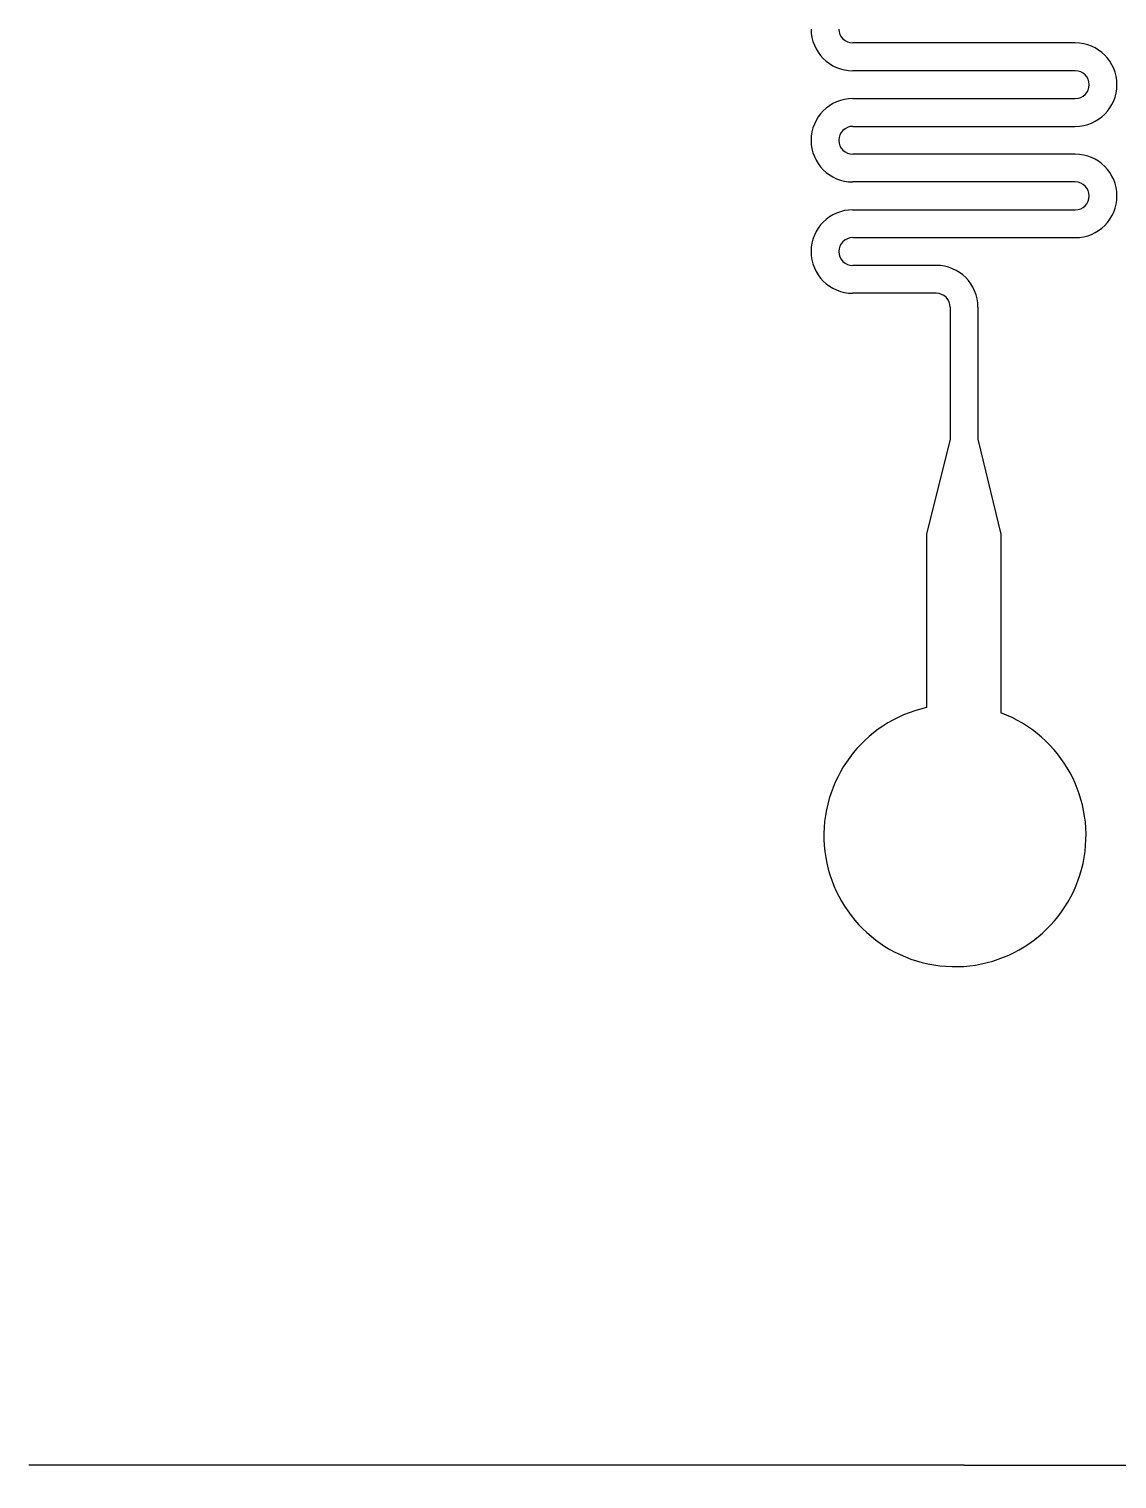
# Model space of a CAD drawing. Extents: x 1225654 to 1325654, y 924838 to 1022543.
# Drawn here: x 1245467 to 1249379, y 980622 to 985835 of the extents above; entities that cross this region are included whole.
import ezdxf

# ---------------------------------------------------------------- set-up
doc = ezdxf.new("R2010")
doc.units = 13

msp = doc.modelspace()

# ---------------------------------------------------------------- linework, layer by layer
for p, q in [((1248279.3, 985835.2), (1248279.3, 985835.2)), ((1248279.3, 985835.2), (1248279.3, 985835.2)), ((1248379.3, 985835.2), (1248379.3, 985835.2)), ((1249229.3, 985785.2), (1248429.3, 985785.2)), ((1249229.3, 985685.2), (1248429.3, 985685.2)), ((1249279.3, 985635.2), (1249279.3, 985635.2)), ((1249379.3, 985635.2), (1249379.3, 985635.2)), ((1248429.3, 985585.2), (1249229.3, 985585.2)), ((1248429.3, 985485.2), (1249229.3, 985485.2)), ((1248279.3, 985435.2), (1248279.3, 985435.2)), ((1248379.3, 985435.2), (1248379.3, 985435.2)), ((1249229.3, 985385.2), (1248429.3, 985385.2)), ((1249229.3, 985285.2), (1248429.3, 985285.2)), ((1249279.3, 985235.2), (1249279.3, 985235.2)), ((1248429.3, 985185.2), (1249229.3, 985185.2)), ((1248429.3, 985085.2), (1249229.3, 985085.2)), ((1248279.3, 985035.2), (1248279.3, 985035.2)), ((1248379.3, 985035.2), (1248379.3, 985035.2)), ((1248729.3, 984985.2), (1248429.3, 984985.2)), ((1248729.3, 984885.2), (1248429.3, 984885.2)), ((1248779.3, 984835.2), (1248779.3, 984360.2)), ((1248879.3, 984835.2), (1248879.3, 984360.2)), ((1248779.3, 984360.2), (1248694.1, 984019.3)), ((1248879.3, 984360.2), (1248962.2, 984019.3)), ((1248694.1, 984019.3), (1248694.1, 983395.4)), ((1248962.2, 984019.3), (1248962.2, 983376.7)), ((1248829.3, 980672.4), (1245467.4, 980672.4)), ((1248829.3, 980672.4), (1252191.2, 980672.4))]:
    msp.add_line(p, q)
msp.add_lwpolyline([(1260678.3, 924838.4), (1290630.1, 924838.4, 6.524121)], format="xyb", close=True)
msp.add_lwpolyline([(1260678.3, 924838.4), (1290630.1, 924838.4, 6.524121)], format="xyb", close=True)
for centre, radius, start, end in [((1248429.3, 985835.2), 150, 180, 270), ((1248429.3, 985835.2), 50, 180, 270), ((1249229.3, 985635.2), 150, 0, 90), ((1249229.3, 985635.2), 50, 0, 90), ((1249229.3, 985635.2), 150, 270, 0), ((1249229.3, 985635.2), 50, 270, 0), ((1248429.3, 985435.2), 150, 90, 180), ((1248429.3, 985435.2), 50, 90, 180), ((1248429.3, 985435.2), 150, 180, 270), ((1248429.3, 985435.2), 50, 180, 270), ((1249229.3, 985235.2), 150, 0, 90), ((1249229.3, 985235.2), 50, 0, 90), ((1249229.3, 985235.2), 150, 270, 0), ((1249229.3, 985235.2), 50, 270, 0), ((1248429.3, 985035.2), 150, 90, 180), ((1248429.3, 985035.2), 50, 90, 180), ((1248429.3, 985035.2), 150, 180, 270), ((1248429.3, 985035.2), 50, 180, 270), ((1248729.3, 984835.2), 150, 0, 90), ((1248729.3, 984835.2), 50, 0, 90), ((1248796.7, 982935.5), 471.2, 102.5809, 69.4387)]:
    msp.add_arc(centre, radius, start, end)

doc.saveas('drawing.dxf')
